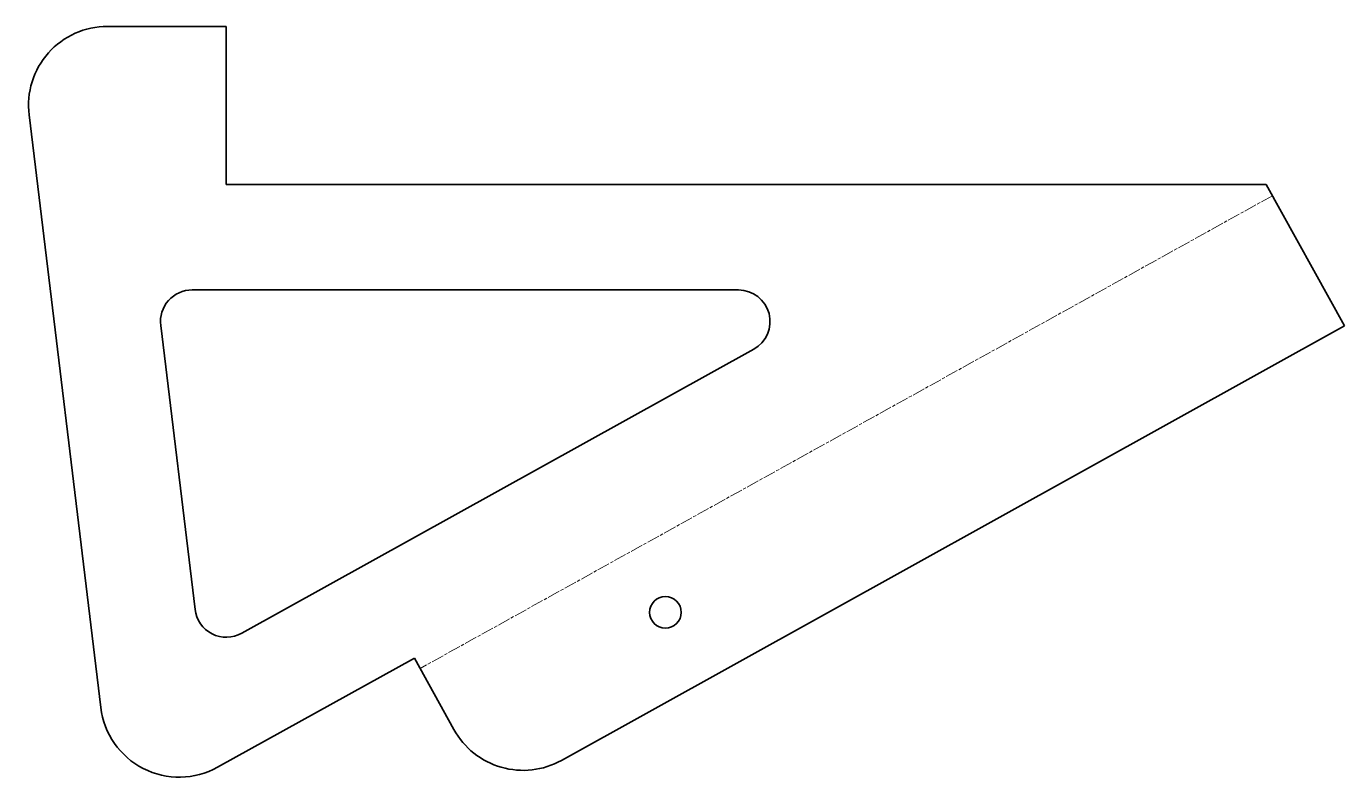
# Model space of a CAD drawing. Header units: inches. Extents: x -1 to 250, y -1 to 142.
import ezdxf

# ---------------------------------------------------------------- set-up
doc = ezdxf.new("R2010")
doc.units = ezdxf.units.IN
doc.header["$MEASUREMENT"] = 0
doc.linetypes.add('Chain', pattern=[13.68, 9.12, -1.14, 2.28, -1.14])
doc.layers.add('SIMUMAK Bend Centerline (ISO)', color=7, linetype='Chain', lineweight=9)
doc.layers.add('SIMUMAK Visible (ISO)', color=7, linetype='Continuous', lineweight=35)

# ---------------------------------------------------------------- blocks, each defined once
blk = doc.blocks.new('PTM-03-SULI01_Sheet_7_PTM-03-SULI01 (desplegada)')
at = {"layer": 'SIMUMAK Bend Centerline (ISO)', "ltscale": 0.263158}
blk.add_line((111.22, 39.09), (-50.57, -50.59), dxfattribs=at)
at = {"layer": 'SIMUMAK Visible (ISO)'}
for p, q in [((-109.92, 71.21), (-87.42, 71.21)), ((-87.42, 71.21), (-87.42, 41.21)), ((-124.81, 54.4), (-111.2, -58.01)), ((-87.42, 41.21), (110.05, 41.21)), ((124.92, 14.37), (110.05, 41.21)), ((-93.87, 21.21), (9.84, 21.21)), ((-93.31, -39.39), (-99.83, 14.49)), ((124.92, 14.37), (-23.75, -68.04)), ((12.74, 9.96), (-84.44, -43.91)), ((-89.04, -69.33), (-51.67, -48.61)), ((-51.67, -48.61), (-44.15, -62.19))]:
    blk.add_line(p, q, dxfattribs=at)
blk.add_circle((-4.01, -39.95), 3, dxfattribs=at)
at = {"layer": 'SIMUMAK Visible (ISO)', "extrusion": (0, 0, -1)}
for centre, start, end in [((109.92, 56.21), 353.0962, 90), ((96.31, -56.21), 241, 353.0962), ((31.03, -54.92), 241, 331)]:
    blk.add_arc(centre, 15, start, end, dxfattribs=at)
at = {"layer": 'SIMUMAK Visible (ISO)'}
for centre, start, end in [((-93.87, 15.21), 90, 186.9038), ((9.84, 15.21), 299, 90), ((-87.35, -38.67), 186.9038, 299)]:
    blk.add_arc(centre, 6, start, end, dxfattribs=at)

msp = doc.modelspace()

# ---------------------------------------------------------------- block references
msp.add_blockref('PTM-03-SULI01_Sheet_7_PTM-03-SULI01 (desplegada)', (124.81, 71.05))

doc.saveas('drawing.dxf')
